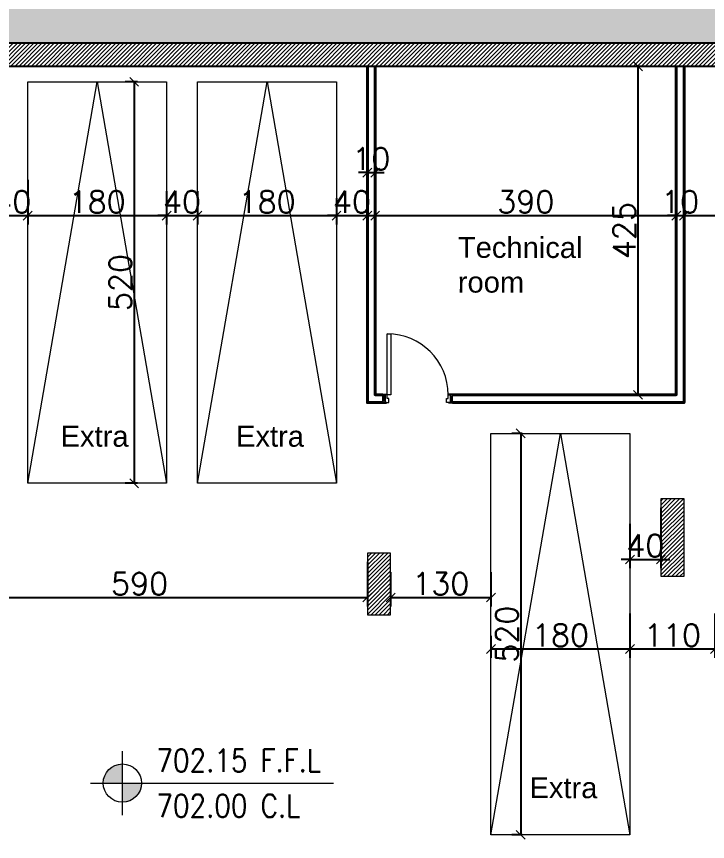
# Model space of a CAD drawing. Header units: metres. Extents: x -322116 to -321123, y -26723 to -26468.
# Drawn here: x -321721.76 to -321712.81, y -26542.24 to -26531.56 of the extents above; entities that cross this region are included whole.
import ezdxf

# ---------------------------------------------------------------- set-up
doc = ezdxf.new("R2010")
doc.units = ezdxf.units.M
doc.header["$LTSCALE"] = 7
doc.header["$MEASUREMENT"] = 0
doc.header["$PDMODE"] = 34
doc.header["$PDSIZE"] = 0.5
for name, color, linetype, lineweight in [('1363TRXX-AS003$0$A-FLOR-IDEN', 4, 'Continuous', 18), ('A-ANNO-TXT3', 6, 'Continuous', 30), ('A-DOOR', 134, 'Continuous', 18), ('A-GRID-DIMS', 142, 'Continuous', 9), ('A-STRS', 2, 'Continuous', 18), ('A-WALL-BLWO', 7, 'Continuous', 40), ('L-Structure', 5, 'Continuous', 15), ('PATT-CONC', 8, 'Continuous', 9), ('plaster', 1, 'Continuous', 0), ('projection plans', 8, 'Continuous', 5)]:
    doc.layers.add(name, color=color, linetype=linetype, lineweight=lineweight)
doc.layers.add('22-1-14-ROAD P2PFGC', color=5, linetype='Continuous')
doc.styles.add('1363TRXX-AS003$0$EG_SIMPLEX', font='SIMPLEX.shx')
doc.styles.add('EG_SIMPLEX', font='SIMPLEX.shx')
doc.styles.get("Standard").update_dxf_attribs({"font": 'romans.shx', "height": 0.5})
doc.dimstyles.new('ERGA-M-0200', dxfattribs={"dimscale": 1.15, "dimtxt": 0.2, "dimasz": 0.2, "dimexe": 0.1, "dimexo": 0.1, "dimgap": 0.06, "dimtad": 1, "dimdec": 1, "dimlfac": 100, "dimrnd": 5, "dimdsep": 46, "dimtxsty": 'EG_SIMPLEX', "dimblk1": 'OBLIQUE', "dimblk2": 'OBLIQUE', "dimsah": 1, "dimcen": 0.3, "dimclrd": 256, "dimclre": 256, "dimclrt": 2, "dimadec": 0, "dimazin": 0, "dimtfac": 1, "dimtdec": 1, "dimtix": 1, "dimtmove": 2, "dimatfit": 3, "dimldrblk": 'OBLIQUE', "dimfxl": 1, "dimtolj": 1, "dimtzin": 0, "dimarcsym": 0})

# ---------------------------------------------------------------- blocks, each defined once
blk = doc.blocks.new('CAR')
at = {"layer": 'projection plans'}
blk.add_lwpolyline([(-4465, 51996), (-6265, 51996), (-6265, 46796), (-4465, 46796)], close=True, dxfattribs=at)
blk.add_lwpolyline([(-6265, 51996), (-5365, 46796), (-4465, 51996)], dxfattribs=at)
blk = doc.blocks.new('1363TRXX-AS003$0$TAG-LEV-PL1')
h = blk.add_hatch(color=256)
h.paths.add_polyline_path([(0, 168.7, 0.414214), (-168.8, 0), (0, 0)])
h.paths.add_polyline_path([(168.7, 0), (0, 0), (0, -168.8, 0.414214)])
for p, q in [((0, -281.3), (0, 281.3)), ((-281.3, 0), (1859, 0))]:
    blk.add_line(p, q)
blk.add_circle((0, 0), 168.7)
at = {"style": '1363TRXX-AS003$0$EG_SIMPLEX', "width": 0.85}
for tag, p in [('F.F.L.', (450, 150)), ('C.L.', (450, -450))]:
    blk.add_attdef(tag, p, '', height=300, dxfattribs=at)
blk = doc.blocks.new('block')
at = {"layer": 'PATT-CONC', "transparency": 33554610}
h = blk.add_hatch(dxfattribs=at)
h.set_pattern_fill('ANSI31', color=8, scale=0.3)
h.set_pattern_definition([(45, (195, 0), (-0.0265165042945, 0.0265165042945), [])])
h.paths.add_polyline_path([(-321663.329, -26546.458), (-321663.329, -26546.758), (-321664.229, -26546.758), (-321664.229, -26546.458)])
h.paths.add_polyline_path([(-321642.229, -26538.808), (-321641.929, -26538.808), (-321641.929, -26537.808), (-321642.229, -26537.808)])
h.paths.add_polyline_path([(-321648.412, -26538.808), (-321648.112, -26538.808), (-321648.112, -26537.808), (-321648.412, -26537.808)])
h.paths.add_polyline_path([(-321652.212, -26539.308), (-321651.912, -26539.308), (-321651.912, -26538.508), (-321652.212, -26538.508)])
h.paths.add_polyline_path([(-321658.412, -26538.808), (-321658.112, -26538.808), (-321658.112, -26537.808), (-321658.412, -26537.808)])
h.paths.add_polyline_path([(-321658.412, -26547.358), (-321658.112, -26547.358), (-321658.112, -26548.258), (-321658.412, -26548.258)])
h.paths.add_polyline_path([(-321648.413, -26544.135), (-321648.113, -26544.135), (-321648.113, -26545.035), (-321648.413, -26545.035)])
h.paths.add_polyline_path([(-321664.612, -26538.708), (-321664.312, -26538.708), (-321664.312, -26537.808), (-321664.612, -26537.808)])
h.paths.add_polyline_path([(-321640.802, -26544.135), (-321641.102, -26544.135), (-321641.102, -26545.035), (-321640.802, -26545.035)])
h.paths.add_polyline_path([(-321651.912, -26547.958), (-321652.856, -26547.958), (-321652.856, -26548.258), (-321651.912, -26548.258)])
at = {"layer": 'L-Structure'}
for points in [[(-321648.412, -26538.808), (-321648.112, -26538.808), (-321648.112, -26537.808), (-321648.412, -26537.808), (-321648.412, -26538.808)], [(-321652.212, -26539.308), (-321651.912, -26539.308), (-321651.912, -26538.508), (-321652.212, -26538.508), (-321652.212, -26539.308)]]:
    blk.add_lwpolyline(points, dxfattribs=at)
blk = doc.blocks.new('new for 322')
at = {"layer": 'plaster'}
h = blk.add_hatch(dxfattribs=at)
h.set_pattern_fill('ANSI38', color=256, scale=1.6)
h.paths.add_polyline_path([(-321765.079, -26543.078), (-321765.504, -26543.503), (-321766.227, -26542.78), (-321766.296, -26542.78), (-321765.518, -26558.082), (-321764.316, -26558.082)])
h.paths.add_polyline_path([(-321768.583, -26556.863), (-321781.742, -26556.882), (-321781.742, -26554.12), (-321785.212, -26554.12), (-321785.212, -26556.858), (-321797.202, -26556.858), (-321797.296, -26558.058), (-321784.227, -26558.058), (-321784.227, -26555.32), (-321783.067, -26555.32), (-321783.067, -26558.082), (-321768.521, -26558.082)])
h.paths.add_polyline_path([(-321765.58, -26556.858), (-321768.583, -26556.863), (-321768.521, -26558.082), (-321765.518, -26558.082)])
h.paths.add_polyline_path([(-321797.202, -26556.858), (-321800.211, -26556.858), (-321800.305, -26558.058), (-321797.296, -26558.058)])
h.paths.add_polyline_path([(-321799.651, -26549.701), (-321799.117, -26542.887), (-321799.733, -26543.503), (-321800.323, -26542.913), (-321800.847, -26549.607), (-321801.509, -26558.058), (-321800.305, -26558.058), (-321800.211, -26556.858), (-321800.211, -26556.858)])
h.paths.add_polyline_path([(-321798.89, -26539.998), (-321798.257, -26531.905), (-321770.954, -26531.905), (-321771.015, -26530.705), (-321799.366, -26530.705), (-321800.087, -26539.904), (-321800.323, -26542.913), (-321799.733, -26543.503), (-321799.117, -26542.887)])
edge = h.paths.add_edge_path(flags=16)
edge.add_arc((-321799.733, -26542.78), 0.506, 0, 360)
h.paths.add_polyline_path([(-321799.976, -26543.172), (-321799.489, -26543.172), (-321799.489, -26542.834), (-321799.976, -26542.834)], flags=0)
h.paths.add_polyline_path([(-321800.151, -26542.752), (-321799.315, -26542.752), (-321799.315, -26542.415), (-321800.151, -26542.415)], flags=0)
h.paths.add_polyline_path([(-321800.019, -26538.163), (-321799.077, -26538.163), (-321799.077, -26537.713), (-321800.019, -26537.713)], flags=17)
h.paths.add_polyline_path([(-321799.737, -26537.665), (-321799.359, -26537.665), (-321799.359, -26537.205), (-321799.737, -26537.205)], flags=16)
edge = h.paths.add_edge_path()
edge.add_line((-321765.807, -26528.751), (-321767.005, -26528.826))
edge.add_line((-321767.005, -26528.826), (-321766.296, -26542.78))
edge.add_line((-321766.296, -26542.78), (-321766.227, -26542.78))
edge.add_line((-321766.227, -26542.78), (-321766.01, -26542.78))
edge.add_arc((-321765.504, -26542.78), 0.506, 39.0187, 180, ccw=False)
edge.add_line((-321765.11, -26542.461), (-321765.807, -26528.751))
blk = doc.blocks.new('*U80')
for p, q in [((-200, 0), (-170, -100)), ((-200, -100), (-170, 0)), ((700, 0), (670, -100)), ((700, -100), (670, 0))]:
    blk.add_line(p, q)
for points in [[(-95, 790), (-95, 0), (-145, 0), (-145, 790)], [(-215, 10), (-155, 10), (-155, 0), (-215, 0)], [(-170, -100), (-200, -100), (-200, 0), (-170, 0)], [(-145, 0), (-170, 0), (-170, -100), (-125, -100), (-125, -50), (-145, -50), (-145, 0)], [(645, 0), (670, 0), (670, -100), (625, -100), (625, -50), (645, -50), (645, 0)], [(715, 10), (655, 10), (655, 0), (715, 0)], [(670, -100), (700, -100), (700, 0), (670, 0)], [(-215, -110), (-155, -110), (-155, -100), (-215, -100)], [(715, -110), (655, -110), (655, -100), (715, -100)]]:
    blk.add_lwpolyline(points, close=True)
blk.add_arc((-145, 0), 790, 0, 90)
blk = doc.blocks.new('_OBLIQUE')
at = {"color": 0, "linetype": 'ByBlock'}
blk.add_line((-0.5, -0.5), (0.5, 0.5), dxfattribs=at)
blk = doc.blocks.new('*D255')
at = {"layer": 'A-GRID-DIMS', "lineweight": -2, "transparency": 16777216}
for p, q in [((-321721.612, -26533.676), (-321721.612, -26534.253)), ((-321722.012, -26533.802), (-321722.012, -26534.253)), ((-321722.012, -26534.138), (-321722.127, -26534.138)), ((-321722.012, -26534.138), (-321721.612, -26534.138)), ((-321721.612, -26534.138), (-321721.497, -26534.138))]:
    blk.add_line(p, q, dxfattribs=at)
at = {"layer": 'Defpoints', "color": 0, "transparency": 16777216}
for p in [(-321721.612, -26533.561), (-321722.012, -26533.687), (-321721.612, -26534.138)]:
    blk.add_point(p, dxfattribs=at)
at = {"layer": 'A-GRID-DIMS', "lineweight": -2, "transparency": 16777216, "xscale": 0.115, "yscale": 0.115, "zscale": 0.115}
blk.add_blockref('_OBLIQUE', (-321722.012, -26534.138), dxfattribs=at)
at = {"layer": 'A-GRID-DIMS', "lineweight": -2, "transparency": 16777216, "xscale": 0.115, "yscale": 0.115, "zscale": 0.115, "rotation": 180}
blk.add_blockref('_OBLIQUE', (-321721.612, -26534.138), dxfattribs=at)
at = {"layer": 'A-GRID-DIMS', "color": 2, "transparency": 16777216, "insert": (-321721.812, -26533.959), "char_height": 0.2875, "attachment_point": 5, "style": 'EG_SIMPLEX'}
blk.add_mtext('\\A1;40', dxfattribs=at)
blk = doc.blocks.new('*D256')
at = {"layer": 'A-GRID-DIMS', "lineweight": -2, "transparency": 16777216}
for p, q in [((-321721.612, -26533.676), (-321721.612, -26534.253)), ((-321719.812, -26533.819), (-321719.812, -26534.253)), ((-321721.612, -26534.138), (-321719.812, -26534.138))]:
    blk.add_line(p, q, dxfattribs=at)
at = {"layer": 'Defpoints', "color": 0, "transparency": 16777216}
for p in [(-321721.612, -26533.561), (-321719.812, -26533.704), (-321719.812, -26534.138)]:
    blk.add_point(p, dxfattribs=at)
at = {"layer": 'A-GRID-DIMS', "lineweight": -2, "transparency": 16777216, "xscale": 0.115, "yscale": 0.115, "zscale": 0.115, "rotation": 180}
blk.add_blockref('_OBLIQUE', (-321721.612, -26534.138), dxfattribs=at)
at = {"layer": 'A-GRID-DIMS', "lineweight": -2, "transparency": 16777216, "xscale": 0.115, "yscale": 0.115, "zscale": 0.115}
blk.add_blockref('_OBLIQUE', (-321719.812, -26534.138), dxfattribs=at)
at = {"layer": 'A-GRID-DIMS', "color": 2, "transparency": 16777216, "insert": (-321720.712, -26533.959), "char_height": 0.2875, "attachment_point": 5, "style": 'EG_SIMPLEX'}
blk.add_mtext('\\A1;180', dxfattribs=at)
blk = doc.blocks.new('*D258')
at = {"layer": 'A-GRID-DIMS', "lineweight": -2, "transparency": 16777216}
for p, q in [((-321719.812, -26533.819), (-321719.812, -26534.253)), ((-321719.412, -26533.819), (-321719.412, -26534.253)), ((-321719.812, -26534.138), (-321719.927, -26534.138)), ((-321719.812, -26534.138), (-321719.412, -26534.138)), ((-321719.412, -26534.138), (-321719.297, -26534.138))]:
    blk.add_line(p, q, dxfattribs=at)
at = {"layer": 'Defpoints', "color": 0, "transparency": 16777216}
for p in [(-321719.812, -26533.704), (-321719.412, -26533.704), (-321719.412, -26534.138)]:
    blk.add_point(p, dxfattribs=at)
at = {"layer": 'A-GRID-DIMS', "lineweight": -2, "transparency": 16777216, "xscale": 0.115, "yscale": 0.115, "zscale": 0.115}
blk.add_blockref('_OBLIQUE', (-321719.812, -26534.138), dxfattribs=at)
at = {"layer": 'A-GRID-DIMS', "lineweight": -2, "transparency": 16777216, "xscale": 0.115, "yscale": 0.115, "zscale": 0.115, "rotation": 180}
blk.add_blockref('_OBLIQUE', (-321719.412, -26534.138), dxfattribs=at)
at = {"layer": 'A-GRID-DIMS', "color": 2, "transparency": 16777216, "insert": (-321719.612, -26533.959), "char_height": 0.2875, "attachment_point": 5, "style": 'EG_SIMPLEX'}
blk.add_mtext('\\A1;40', dxfattribs=at)
blk = doc.blocks.new('*D259')
at = {"layer": 'A-GRID-DIMS', "lineweight": -2, "transparency": 16777216}
for p, q in [((-321719.412, -26533.819), (-321719.412, -26534.253)), ((-321717.612, -26533.913), (-321717.612, -26534.253)), ((-321719.412, -26534.138), (-321717.612, -26534.138))]:
    blk.add_line(p, q, dxfattribs=at)
at = {"layer": 'Defpoints', "color": 0, "transparency": 16777216}
for p in [(-321719.412, -26533.704), (-321717.612, -26533.798), (-321717.612, -26534.138)]:
    blk.add_point(p, dxfattribs=at)
at = {"layer": 'A-GRID-DIMS', "lineweight": -2, "transparency": 16777216, "xscale": 0.115, "yscale": 0.115, "zscale": 0.115, "rotation": 180}
blk.add_blockref('_OBLIQUE', (-321719.412, -26534.138), dxfattribs=at)
at = {"layer": 'A-GRID-DIMS', "lineweight": -2, "transparency": 16777216, "xscale": 0.115, "yscale": 0.115, "zscale": 0.115}
blk.add_blockref('_OBLIQUE', (-321717.612, -26534.138), dxfattribs=at)
at = {"layer": 'A-GRID-DIMS', "color": 2, "transparency": 16777216, "insert": (-321718.512, -26533.959), "char_height": 0.2875, "attachment_point": 5, "style": 'EG_SIMPLEX'}
blk.add_mtext('\\A1;180', dxfattribs=at)
blk = doc.blocks.new('*D260')
at = {"layer": 'A-GRID-DIMS', "lineweight": -2, "transparency": 16777216}
for p, q in [((-321717.212, -26533.805), (-321717.212, -26534.253)), ((-321717.612, -26533.913), (-321717.612, -26534.253)), ((-321717.612, -26534.138), (-321717.727, -26534.138)), ((-321717.612, -26534.138), (-321717.212, -26534.138)), ((-321717.212, -26534.138), (-321717.097, -26534.138))]:
    blk.add_line(p, q, dxfattribs=at)
at = {"layer": 'Defpoints', "color": 0, "transparency": 16777216}
for p in [(-321717.212, -26533.69), (-321717.612, -26533.798), (-321717.212, -26534.138)]:
    blk.add_point(p, dxfattribs=at)
at = {"layer": 'A-GRID-DIMS', "lineweight": -2, "transparency": 16777216, "xscale": 0.115, "yscale": 0.115, "zscale": 0.115}
blk.add_blockref('_OBLIQUE', (-321717.612, -26534.138), dxfattribs=at)
at = {"layer": 'A-GRID-DIMS', "lineweight": -2, "transparency": 16777216, "xscale": 0.115, "yscale": 0.115, "zscale": 0.115, "rotation": 180}
blk.add_blockref('_OBLIQUE', (-321717.212, -26534.138), dxfattribs=at)
at = {"layer": 'A-GRID-DIMS', "color": 2, "transparency": 16777216, "insert": (-321717.412, -26533.959), "char_height": 0.2875, "attachment_point": 5, "style": 'EG_SIMPLEX'}
blk.add_mtext('\\A1;40', dxfattribs=at)
blk = doc.blocks.new('*D261')
at = {"layer": 'A-GRID-DIMS', "lineweight": -2, "transparency": 16777216}
for p, q in [((-321717.112, -26532.97), (-321717.112, -26533.695)), ((-321717.212, -26533.248), (-321717.212, -26533.695)), ((-321717.212, -26533.58), (-321717.327, -26533.58)), ((-321717.212, -26533.58), (-321717.112, -26533.58)), ((-321717.112, -26533.58), (-321716.997, -26533.58))]:
    blk.add_line(p, q, dxfattribs=at)
at = {"layer": 'Defpoints', "color": 0, "transparency": 16777216}
for p in [(-321717.112, -26532.855), (-321717.212, -26533.133), (-321717.112, -26533.58)]:
    blk.add_point(p, dxfattribs=at)
at = {"layer": 'A-GRID-DIMS', "lineweight": -2, "transparency": 16777216, "xscale": 0.115, "yscale": 0.115, "zscale": 0.115}
blk.add_blockref('_OBLIQUE', (-321717.212, -26533.58), dxfattribs=at)
at = {"layer": 'A-GRID-DIMS', "lineweight": -2, "transparency": 16777216, "xscale": 0.115, "yscale": 0.115, "zscale": 0.115, "rotation": 180}
blk.add_blockref('_OBLIQUE', (-321717.112, -26533.58), dxfattribs=at)
at = {"layer": 'A-GRID-DIMS', "color": 2, "transparency": 16777216, "insert": (-321717.162, -26533.402), "char_height": 0.2875, "attachment_point": 5, "style": 'EG_SIMPLEX'}
blk.add_mtext('\\A1;10', dxfattribs=at)
blk = doc.blocks.new('*D262')
at = {"layer": 'A-GRID-DIMS', "lineweight": -2, "transparency": 16777216}
for p, q in [((-321717.112, -26533.527), (-321717.112, -26534.253)), ((-321713.212, -26533.707), (-321713.212, -26534.253)), ((-321717.112, -26534.138), (-321713.212, -26534.138))]:
    blk.add_line(p, q, dxfattribs=at)
at = {"layer": 'Defpoints', "color": 0, "transparency": 16777216}
for p in [(-321717.112, -26533.412), (-321713.212, -26533.592), (-321713.212, -26534.138)]:
    blk.add_point(p, dxfattribs=at)
at = {"layer": 'A-GRID-DIMS', "lineweight": -2, "transparency": 16777216, "xscale": 0.115, "yscale": 0.115, "zscale": 0.115, "rotation": 180}
blk.add_blockref('_OBLIQUE', (-321717.112, -26534.138), dxfattribs=at)
at = {"layer": 'A-GRID-DIMS', "lineweight": -2, "transparency": 16777216, "xscale": 0.115, "yscale": 0.115, "zscale": 0.115}
blk.add_blockref('_OBLIQUE', (-321713.212, -26534.138), dxfattribs=at)
at = {"layer": 'A-GRID-DIMS', "color": 2, "transparency": 16777216, "insert": (-321715.162, -26533.959), "char_height": 0.2875, "attachment_point": 5, "style": 'EG_SIMPLEX'}
blk.add_mtext('\\A1;390', dxfattribs=at)
blk = doc.blocks.new('*D263')
at = {"layer": 'A-GRID-DIMS', "lineweight": -2, "transparency": 16777216}
for p, q in [((-321713.112, -26533.518), (-321713.112, -26534.253)), ((-321713.212, -26533.707), (-321713.212, -26534.253)), ((-321713.212, -26534.138), (-321713.327, -26534.138)), ((-321713.212, -26534.138), (-321713.112, -26534.138)), ((-321713.112, -26534.138), (-321712.997, -26534.138))]:
    blk.add_line(p, q, dxfattribs=at)
at = {"layer": 'Defpoints', "color": 0, "transparency": 16777216}
for p in [(-321713.112, -26533.403), (-321713.212, -26533.592), (-321713.112, -26534.138)]:
    blk.add_point(p, dxfattribs=at)
at = {"layer": 'A-GRID-DIMS', "lineweight": -2, "transparency": 16777216, "xscale": 0.115, "yscale": 0.115, "zscale": 0.115}
blk.add_blockref('_OBLIQUE', (-321713.212, -26534.138), dxfattribs=at)
at = {"layer": 'A-GRID-DIMS', "lineweight": -2, "transparency": 16777216, "xscale": 0.115, "yscale": 0.115, "zscale": 0.115, "rotation": 180}
blk.add_blockref('_OBLIQUE', (-321713.112, -26534.138), dxfattribs=at)
at = {"layer": 'A-GRID-DIMS', "color": 2, "transparency": 16777216, "insert": (-321713.162, -26533.959), "char_height": 0.2875, "attachment_point": 5, "style": 'EG_SIMPLEX'}
blk.add_mtext('\\A1;10', dxfattribs=at)
blk = doc.blocks.new('*D264')
at = {"layer": 'A-GRID-DIMS', "lineweight": -2, "transparency": 16777216}
for p, q in [((-321713.112, -26533.518), (-321713.112, -26534.253)), ((-321710.512, -26533.751), (-321710.512, -26534.253)), ((-321713.112, -26534.138), (-321710.512, -26534.138))]:
    blk.add_line(p, q, dxfattribs=at)
at = {"layer": 'Defpoints', "color": 0, "transparency": 16777216}
for p in [(-321713.112, -26533.403), (-321710.512, -26533.636, 401.973), (-321710.512, -26534.138)]:
    blk.add_point(p, dxfattribs=at)
at = {"layer": 'A-GRID-DIMS', "lineweight": -2, "transparency": 16777216, "xscale": 0.115, "yscale": 0.115, "zscale": 0.115, "rotation": 180}
blk.add_blockref('_OBLIQUE', (-321713.112, -26534.138), dxfattribs=at)
at = {"layer": 'A-GRID-DIMS', "lineweight": -2, "transparency": 16777216, "xscale": 0.115, "yscale": 0.115, "zscale": 0.115}
blk.add_blockref('_OBLIQUE', (-321710.512, -26534.138), dxfattribs=at)
at = {"layer": 'A-GRID-DIMS', "color": 2, "transparency": 16777216, "insert": (-321711.812, -26533.959), "char_height": 0.2875, "attachment_point": 5, "style": 'EG_SIMPLEX'}
blk.add_mtext('\\A1;260', dxfattribs=at)
blk = doc.blocks.new('*D267')
at = {"layer": 'A-GRID-DIMS', "lineweight": -2, "transparency": 16777216}
for p, q in [((-321723.112, -26538.231), (-321723.112, -26539.199)), ((-321717.212, -26538.623), (-321717.212, -26539.199)), ((-321723.112, -26539.084), (-321717.212, -26539.084))]:
    blk.add_line(p, q, dxfattribs=at)
at = {"layer": 'Defpoints', "color": 0, "transparency": 16777216}
for p in [(-321723.112, -26538.116), (-321717.212, -26538.508), (-321717.212, -26539.084)]:
    blk.add_point(p, dxfattribs=at)
at = {"layer": 'A-GRID-DIMS', "lineweight": -2, "transparency": 16777216, "xscale": 0.115, "yscale": 0.115, "zscale": 0.115, "rotation": 180}
blk.add_blockref('_OBLIQUE', (-321723.112, -26539.084), dxfattribs=at)
at = {"layer": 'A-GRID-DIMS', "lineweight": -2, "transparency": 16777216, "xscale": 0.115, "yscale": 0.115, "zscale": 0.115}
blk.add_blockref('_OBLIQUE', (-321717.212, -26539.084), dxfattribs=at)
at = {"layer": 'A-GRID-DIMS', "color": 2, "transparency": 16777216, "insert": (-321720.162, -26538.906), "char_height": 0.2875, "attachment_point": 5, "style": 'EG_SIMPLEX'}
blk.add_mtext('\\A1;590', dxfattribs=at)
blk = doc.blocks.new('*D268')
at = {"layer": 'A-GRID-DIMS', "lineweight": -2, "transparency": 16777216}
for p, q in [((-321716.912, -26538.754), (-321716.912, -26539.199)), ((-321715.612, -26538.754), (-321715.612, -26539.199)), ((-321716.912, -26539.084), (-321715.612, -26539.084))]:
    blk.add_line(p, q, dxfattribs=at)
at = {"layer": 'Defpoints', "color": 0, "transparency": 16777216}
for p in [(-321716.912, -26538.639), (-321715.612, -26538.639, 0), (-321715.612, -26539.084)]:
    blk.add_point(p, dxfattribs=at)
at = {"layer": 'A-GRID-DIMS', "lineweight": -2, "transparency": 16777216, "xscale": 0.115, "yscale": 0.115, "zscale": 0.115, "rotation": 180}
blk.add_blockref('_OBLIQUE', (-321716.912, -26539.084), dxfattribs=at)
at = {"layer": 'A-GRID-DIMS', "lineweight": -2, "transparency": 16777216, "xscale": 0.115, "yscale": 0.115, "zscale": 0.115}
blk.add_blockref('_OBLIQUE', (-321715.612, -26539.084), dxfattribs=at)
at = {"layer": 'A-GRID-DIMS', "color": 2, "transparency": 16777216, "insert": (-321716.262, -26538.906), "char_height": 0.2875, "attachment_point": 5, "style": 'EG_SIMPLEX'}
blk.add_mtext('\\A1;130', dxfattribs=at)
blk = doc.blocks.new('*D269')
at = {"layer": 'A-GRID-DIMS', "lineweight": -2, "transparency": 16777216}
for p, q in [((-321713.812, -26539.29), (-321713.812, -26539.866)), ((-321715.612, -26539.582), (-321715.612, -26539.866)), ((-321715.612, -26539.751), (-321713.812, -26539.751))]:
    blk.add_line(p, q, dxfattribs=at)
at = {"layer": 'Defpoints', "color": 0, "transparency": 16777216}
for p in [(-321713.812, -26539.175, 0), (-321715.612, -26539.467, 0), (-321713.812, -26539.751)]:
    blk.add_point(p, dxfattribs=at)
at = {"layer": 'A-GRID-DIMS', "lineweight": -2, "transparency": 16777216, "xscale": 0.115, "yscale": 0.115, "zscale": 0.115, "rotation": 180}
blk.add_blockref('_OBLIQUE', (-321715.612, -26539.751), dxfattribs=at)
at = {"layer": 'A-GRID-DIMS', "lineweight": -2, "transparency": 16777216, "xscale": 0.115, "yscale": 0.115, "zscale": 0.115}
blk.add_blockref('_OBLIQUE', (-321713.812, -26539.751), dxfattribs=at)
at = {"layer": 'A-GRID-DIMS', "color": 2, "transparency": 16777216, "insert": (-321714.712, -26539.573), "char_height": 0.2875, "attachment_point": 5, "style": 'EG_SIMPLEX'}
blk.add_mtext('\\A1;180', dxfattribs=at)
blk = doc.blocks.new('*D270')
at = {"layer": 'A-GRID-DIMS', "lineweight": -2, "transparency": 16777216}
for p, q in [((-321713.412, -26537.923), (-321713.412, -26538.706)), ((-321713.812, -26538.13), (-321713.812, -26538.706)), ((-321713.812, -26538.591), (-321713.927, -26538.591)), ((-321713.812, -26538.591), (-321713.412, -26538.591)), ((-321713.412, -26538.591), (-321713.297, -26538.591))]:
    blk.add_line(p, q, dxfattribs=at)
at = {"layer": 'Defpoints', "color": 0, "transparency": 16777216}
for p in [(-321713.412, -26537.808), (-321713.812, -26538.015, 0), (-321713.412, -26538.591)]:
    blk.add_point(p, dxfattribs=at)
at = {"layer": 'A-GRID-DIMS', "lineweight": -2, "transparency": 16777216, "xscale": 0.115, "yscale": 0.115, "zscale": 0.115}
blk.add_blockref('_OBLIQUE', (-321713.812, -26538.591), dxfattribs=at)
at = {"layer": 'A-GRID-DIMS', "lineweight": -2, "transparency": 16777216, "xscale": 0.115, "yscale": 0.115, "zscale": 0.115, "rotation": 180}
blk.add_blockref('_OBLIQUE', (-321713.412, -26538.591), dxfattribs=at)
at = {"layer": 'A-GRID-DIMS', "color": 2, "transparency": 16777216, "insert": (-321713.612, -26538.413), "char_height": 0.2875, "attachment_point": 5, "style": 'EG_SIMPLEX'}
blk.add_mtext('\\A1;40', dxfattribs=at)
blk = doc.blocks.new('*D271')
at = {"layer": 'A-GRID-DIMS', "lineweight": -2, "transparency": 16777216}
for p, q in [((-321720.19, -26532.405), (-321720.348, -26532.405)), ((-321720.233, -26532.405), (-321720.233, -26537.605)), ((-321720.19, -26537.605), (-321720.348, -26537.605))]:
    blk.add_line(p, q, dxfattribs=at)
at = {"layer": 'Defpoints', "color": 0, "transparency": 16777216}
for p in [(-321720.075, -26532.405), (-321720.233, -26537.605), (-321720.075, -26537.605)]:
    blk.add_point(p, dxfattribs=at)
at = {"layer": 'A-GRID-DIMS', "lineweight": -2, "transparency": 16777216, "xscale": 0.115, "yscale": 0.115, "zscale": 0.115}
for p, rotation in [((-321720.233, -26532.405), 90), ((-321720.233, -26537.605), 270)]:
    blk.add_blockref('_OBLIQUE', p, dxfattribs=dict(at, rotation=rotation))
at = {"layer": 'A-GRID-DIMS', "color": 2, "transparency": 16777216, "insert": (-321720.411, -26535.005), "char_height": 0.2875, "attachment_point": 5, "rotation": 90, "style": 'EG_SIMPLEX'}
blk.add_mtext('\\A1;520', dxfattribs=at)
blk = doc.blocks.new('*D272')
at = {"layer": 'A-GRID-DIMS', "lineweight": -2, "transparency": 16777216}
for p, q in [((-321713.812, -26539.29), (-321713.812, -26539.866)), ((-321712.712, -26539.29), (-321712.712, -26539.866)), ((-321713.812, -26539.751), (-321712.712, -26539.751))]:
    blk.add_line(p, q, dxfattribs=at)
at = {"layer": 'Defpoints', "color": 0, "transparency": 16777216}
for p in [(-321713.812, -26539.175, 0), (-321712.712, -26539.175, 586.106), (-321712.712, -26539.751)]:
    blk.add_point(p, dxfattribs=at)
at = {"layer": 'A-GRID-DIMS', "lineweight": -2, "transparency": 16777216, "xscale": 0.115, "yscale": 0.115, "zscale": 0.115, "rotation": 180}
blk.add_blockref('_OBLIQUE', (-321713.812, -26539.751), dxfattribs=at)
at = {"layer": 'A-GRID-DIMS', "lineweight": -2, "transparency": 16777216, "xscale": 0.115, "yscale": 0.115, "zscale": 0.115}
blk.add_blockref('_OBLIQUE', (-321712.712, -26539.751), dxfattribs=at)
at = {"layer": 'A-GRID-DIMS', "color": 2, "transparency": 16777216, "insert": (-321713.262, -26539.573), "char_height": 0.2875, "attachment_point": 5, "style": 'EG_SIMPLEX'}
blk.add_mtext('\\A1;110', dxfattribs=at)
blk = doc.blocks.new('*D284')
at = {"layer": 'A-GRID-DIMS', "lineweight": -2, "transparency": 16777216}
for p, q in [((-321715.209, -26536.958), (-321715.342, -26536.958)), ((-321715.227, -26536.958), (-321715.227, -26542.158)), ((-321715.209, -26542.158), (-321715.342, -26542.158))]:
    blk.add_line(p, q, dxfattribs=at)
at = {"layer": 'Defpoints', "color": 0, "transparency": 16777216}
for p in [(-321715.094, -26536.958, 0), (-321715.227, -26542.158), (-321715.094, -26542.158, 0)]:
    blk.add_point(p, dxfattribs=at)
at = {"layer": 'A-GRID-DIMS', "lineweight": -2, "transparency": 16777216, "xscale": 0.115, "yscale": 0.115, "zscale": 0.115}
for p, rotation in [((-321715.227, -26536.958), 90), ((-321715.227, -26542.158), 270)]:
    blk.add_blockref('_OBLIQUE', p, dxfattribs=dict(at, rotation=rotation))
at = {"layer": 'A-GRID-DIMS', "color": 2, "transparency": 16777216, "insert": (-321715.405, -26539.558), "char_height": 0.2875, "attachment_point": 5, "rotation": 90, "style": 'EG_SIMPLEX'}
blk.add_mtext('\\A1;520', dxfattribs=at)
blk = doc.blocks.new('*D288')
at = {"layer": 'A-GRID-DIMS', "lineweight": -2, "transparency": 16777216}
for p, q in [((-321713.565, -26532.205), (-321713.823, -26532.205)), ((-321713.708, -26532.205), (-321713.708, -26536.458)), ((-321713.565, -26536.458), (-321713.823, -26536.458))]:
    blk.add_line(p, q, dxfattribs=at)
at = {"layer": 'Defpoints', "color": 0, "transparency": 16777216}
for p in [(-321713.45, -26532.205, 586.106), (-321713.708, -26536.458), (-321713.45, -26536.458)]:
    blk.add_point(p, dxfattribs=at)
at = {"layer": 'A-GRID-DIMS', "lineweight": -2, "transparency": 16777216, "xscale": 0.115, "yscale": 0.115, "zscale": 0.115}
for p, rotation in [((-321713.708, -26532.205), 90), ((-321713.708, -26536.458), 270)]:
    blk.add_blockref('_OBLIQUE', p, dxfattribs=dict(at, rotation=rotation))
at = {"layer": 'A-GRID-DIMS', "color": 2, "transparency": 16777216, "insert": (-321713.886, -26534.332), "char_height": 0.2875, "attachment_point": 5, "rotation": 90, "style": 'EG_SIMPLEX'}
blk.add_mtext('\\A1;425', dxfattribs=at)

msp = doc.modelspace()

# ---------------------------------------------------------------- hatches: boundary and pattern name
at = {"layer": 'PATT-CONC', "transparency": 33554610}
h = msp.add_hatch(dxfattribs=at)
h.set_pattern_fill('ANSI31', color=8, scale=0.3)
h.set_pattern_definition([(45, (0, 0), (-0.0265165042945, 0.0265165042945), [])])
h.paths.add_polyline_path([(-321732.1786, -26556.5581), (-321732.2021, -26556.8581), (-321735.2113, -26556.8581), (-321733.2566, -26531.9053), (-321701.8485, -26531.9053), (-321700.5785, -26556.8822), (-321703.5836, -26556.8581), (-321703.5989, -26556.5581), (-321700.8954, -26556.5581), (-321702.1336, -26532.2053), (-321732.9791, -26532.2053), (-321734.8869, -26556.5581)])

# ---------------------------------------------------------------- linework, layer by layer
at = {"layer": '22-1-14-ROAD P2PFGC', "elevation": 586.1059}
for points in [[(-321701.8485, -26531.9053), (-321733.2566, -26531.9053)], [(-321708.5117, -26532.2053), (-321732.9791, -26532.2053)]]:
    msp.add_lwpolyline(points, dxfattribs=at)
at = {"layer": 'A-WALL-BLWO'}
for points in [[(-321717.2118, -26532.2053), (-321717.2118, -26536.5581), (-321717.0118, -26536.5581)], [(-321717.1118, -26532.2053), (-321717.1118, -26536.4581), (-321717.0118, -26536.4581)], [(-321716.1118, -26536.5581), (-321713.1118, -26536.5581), (-321713.1118, -26532.2053)], [(-321716.1118, -26536.4581), (-321713.2118, -26536.4581), (-321713.2118, -26532.2053)]]:
    msp.add_lwpolyline(points, dxfattribs=at)

# ---------------------------------------------------------------- block references
at = {"layer": '1363TRXX-AS003$0$A-FLOR-IDEN'}
ref = msp.add_blockref('1363TRXX-AS003$0$TAG-LEV-PL1', (-321720.3854, -26541.4883), dxfattribs=dict(at, xscale=0.0014700000362087, yscale=0.0014700000362087, zscale=0.0014700000362087))
ref.add_attrib('C.L.', '702.00 C.L', (-321719.9444, -26541.9293), dxfattribs={"layer": '0', "height": 0.294, "rotation": 360, "style": '1363TRXX-AS003$0$EG_SIMPLEX', "width": 0.85})
ref.add_attrib('F.F.L.', '702.15 F.F.L', (-321719.9444, -26541.3413), dxfattribs={"layer": '0', "height": 0.294, "rotation": 360, "style": '1363TRXX-AS003$0$EG_SIMPLEX', "width": 0.85})
at = {"layer": 'A-DOOR', "extrusion": (5.54664e-07, 1.49774e-07, -1), "xscale": -0.001, "yscale": 0.001, "zscale": -0.001}
msp.add_blockref('*U80', (321716.8118, -26536.4581, -0.1824), dxfattribs=at)
at = {"layer": 'A-STRS', "color": 1, "extrusion": (8.81127e-102, 2.01612e-101, -1), "xscale": 0.001, "yscale": 0.001, "zscale": 0.001, "rotation": 180}
for p in [(321715.3471, -26485.6091), (321713.1471, -26485.6091), (321709.3471, -26490.1618, 0)]:
    msp.add_blockref('CAR', p, dxfattribs=at)
at = {"layer": 'A-WALL-BLWO'}
for name, p in [('new for 322', (65, 0)), ('block', (-65, 0))]:
    msp.add_blockref(name, p, dxfattribs=at)

# ---------------------------------------------------------------- texts
at = {"layer": 'A-ANNO-TXT3', "lineweight": 5, "char_height": 0.27, "attachment_point": 1, "rotation": 359.90083}
for s, insert in [('\\A1;{\\fArial Unicode MS|b0|i0|c0|p34;Technical\\Proom}', (-321716.0402, -26534.4139)), ('\\A1;{\\fArial Unicode MS|b0|i0|c0|p34;Extra}', (-321721.1858, -26536.8596, 0)), ('\\A1;{\\fArial Unicode MS|b0|i0|c0|p34;Extra}', (-321718.9132, -26536.8596, 0)), ('\\A1;{\\fArial Unicode MS|b0|i0|c0|p34;Extra}', (-321715.1132, -26541.4123, 0))]:
    msp.add_mtext_dynamic_manual_height_columns(s, width=2.985678, gutter_width=3.0774, heights=[1.4075], dxfattribs=dict(at, insert=insert))

# ---------------------------------------------------------------- dimensions: what is measured, and where the dimension line sits
at = {"layer": 'A-GRID-DIMS'}
for base, p1, p2, picture, middle in [((-321713.7081, -26536.4581), (-321713.4502, -26532.2053, 586.1059), (-321713.4502, -26536.4581), '*D288', (-321713.8863, -26534.3317)), ((-321720.233, -26537.6053), (-321720.0753, -26532.4053), (-321720.0753, -26537.6053), '*D271', (-321720.4113, -26535.0053)), ((-321715.227, -26542.1581), (-321715.094, -26536.9581, 0), (-321715.094, -26542.1581, 0), '*D284', (-321715.4053, -26539.5581))]:
    dim = msp.add_linear_dim(base=base, p1=p1, p2=p2, angle=90, dimstyle='ERGA-M-0200', override={"dimtxt": 0.25, "dimasz": 0.1, "dimgap": 0.03, "dimfxl": 100}, dxfattribs=at)
    dim.commit()
    dim.dimension.update_dxf_attribs({"geometry": picture, "text_midpoint": middle})
for base, p1, p2, picture, middle in [((-321717.1118, -26533.5804), (-321717.2118, -26533.133), (-321717.1118, -26532.8546), '*D261', (-321717.1618, -26533.4021)), ((-321713.2118, -26534.1377), (-321717.1118, -26533.4119), (-321713.2118, -26533.5916), '*D262', (-321715.1618, -26533.9595)), ((-321713.1118, -26534.1377), (-321713.2118, -26533.5916), (-321713.1118, -26533.403), '*D263', (-321713.1618, -26533.9595)), ((-321710.5118, -26534.1377), (-321713.1118, -26533.403), (-321710.5118, -26533.6357, 401.9735), '*D264', (-321711.8118, -26533.9595)), ((-321721.6118, -26534.1377), (-321722.0118, -26533.6866), (-321721.6118, -26533.5613), '*D255', (-321721.8118, -26533.9595)), ((-321719.8118, -26534.1377), (-321721.6118, -26533.5613), (-321719.8118, -26533.7045), '*D256', (-321720.7118, -26533.9595)), ((-321719.4118, -26534.1377), (-321719.8118, -26533.7045), (-321719.4118, -26533.7045), '*D258', (-321719.6118, -26533.9595)), ((-321717.6118, -26534.1377), (-321719.4118, -26533.7045), (-321717.6118, -26533.7981), '*D259', (-321718.5118, -26533.9595)), ((-321717.2118, -26534.1377), (-321717.6118, -26533.7981), (-321717.2118, -26533.6903), '*D260', (-321717.4118, -26533.9595)), ((-321713.4118, -26538.5915), (-321713.8118, -26538.0154, 0), (-321713.4118, -26537.8081), '*D270', (-321713.6118, -26538.4132)), ((-321717.2118, -26539.0842), (-321723.1118, -26538.1162), (-321717.2118, -26538.5081), '*D267', (-321720.1618, -26538.906)), ((-321715.6118, -26539.0842), (-321716.9118, -26538.639), (-321715.6118, -26538.639, 0), '*D268', (-321716.2618, -26538.906)), ((-321713.8118, -26539.7509), (-321715.6118, -26539.4675, 0), (-321713.8118, -26539.1748, 0), '*D269', (-321714.7118, -26539.5726)), ((-321712.7118, -26539.7509), (-321713.8118, -26539.1748, 0), (-321712.7118, -26539.1748, 586.1059), '*D272', (-321713.2618, -26539.5726))]:
    dim = msp.add_linear_dim(base=base, p1=p1, p2=p2, dimstyle='ERGA-M-0200', override={"dimtxt": 0.25, "dimasz": 0.1, "dimgap": 0.03, "dimfxl": 100}, dxfattribs=at)
    dim.commit()
    dim.dimension.update_dxf_attribs({"geometry": picture, "text_midpoint": middle})

doc.saveas('drawing.dxf')
